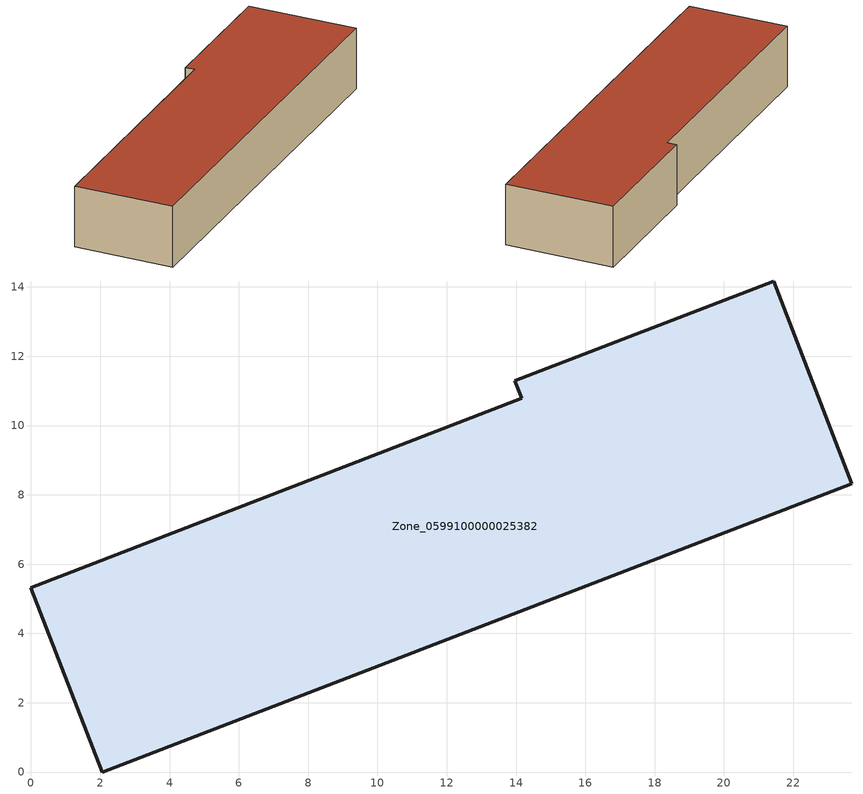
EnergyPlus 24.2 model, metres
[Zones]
Zone_0599100000025382
 floor ground (C_G): 21.43,14.17 23.68,8.32 2.05,0 0,5.32 14.16,10.78 13.96,11.29 z0
 wall outside (C_F): 2.05,0 23.68,8.32 21.43,14.17 13.96,11.29 14.16,10.78 0,5.32 2.05,0 z0:3.58
 roof outside (C_R): 23.68,8.32 21.43,14.17 13.96,11.29 14.16,10.78 0,5.32 2.05,0 z3.58
[BUILDING]
Pand.0599100000025382: North Axis=0; Terrain=City; Loads Convergence Tolerance Value=0.04; Temperature Convergence Tolerance Value=0.4; Solar Distribution=FullExterior; Maximum Number of Warmup Days=25; Minimum Number of Warmup Days=1
[Site:Location]
Rotterdam.The.Hague.AP_ZH_NLD Design_Conditions: Latitude=51.96; Longitude=4.45; Time Zone=1; Elevation=-4.5
[SITE:GROUNDTEMPERATURE:BUILDINGSURFACE]
18, 18, 18, 18, 18, 18, 18, 18, 18, 18, 18, 18
[MATERIAL] Thermal Absorptance=0.9; Solar Absorptance=0.7; Visible Absorptance=0.7
Name | Roughness | Thickness | Conductivity | Density | Specific Heat
G.D.1965 | MediumSmooth | 0.15 | 1 | 540 | 1210
F.D.1965 | Rough | 0.3 | 0.857143 | 1920 | 840
R.D.1965 | MediumRough | 0.2 | 0.08 | 1500 | 1000
[CONSTRUCTION]
C_G: G.D.1965
C_F: F.D.1965
C_R: R.D.1965
[ZONE]
Zone_0599100000025382: Type=1; Multiplier=1; Ceiling Height=Autocalculate; Volume=Autocalculate; Floor Area=autocalculate; Part of Total Floor Area=Yes
[ZONEINFILTRATION:DESIGNFLOWRATE]
Infil_Zone_0599100000025382: Zone or ZoneList or Space or SpaceList=Zone_0599100000025382; Schedule=AlwaysOn; Design Flow Rate Calculation Method=Flow/Area; Flow Rate per Floor Area=0.0042; Constant Term Coefficient=1; Temperature Term Coefficient=0; Velocity Term Coefficient=0; Velocity Squared Term Coefficient=0
[HVACTEMPLATE:ZONE:IDEALLOADSAIRSYSTEM]
Zone_0599100000025382: Maximum Heating Supply Air Temperature=50; Minimum Cooling Supply Air Temperature=13; Maximum Heating Supply Air Humidity Ratio=0.0156; Minimum Cooling Supply Air Humidity Ratio=0.0077; Heating Limit=NoLimit; Cooling Limit=NoLimit; Dehumidification Control Type=ConstantSensibleHeatRatio; Cooling Sensible Heat Ratio=0.7; Dehumidification Setpoint=60; Humidification Control Type=None; Humidification Setpoint=30; Outdoor Air Method=None; Outdoor Air Flow Rate per Person=0.00944; Outdoor Air Flow Rate per Zone Floor Area=0; Outdoor Air Flow Rate per Zone=0; Demand Controlled Ventilation Type=None; Outdoor Air Economizer Type=NoEconomizer; Heat Recovery Type=None; Sensible Heat Recovery Effectiveness=0.7; Latent Heat Recovery Effectiveness=0.65
[ZONECONTROL:THERMOSTAT]
ThermostatControl_Zone_0599100000025382: Zone or ZoneList=Zone_0599100000025382; Control Type Schedule=DualSetpointControlType; Control 1=Thermostat_Zone_0599100000025382; Temperature Difference Between Cutout And Setpoint=0
[THERMOSTATSETPOINT:DUALSETPOINT]
Thermostat_Zone_0599100000025382: Heating Setpoint Temperature Schedule=HeatingSetpoint_Zone_0599100000025382; Cooling Setpoint Temperature Schedule=CoolingSetpoint_Zone_0599100000025382
[SCHEDULE:COMPACT]
HeatingSetpoint_Zone_0599100000025382: Through: 12/31, For: AllDays, Until: 24:00, 21
CoolingSetpoint_Zone_0599100000025382: Through: 12/31, For: AllDays, Until: 24:00, 24
DualSetpointControlType: Through: 12/31, For: AllDays, Until: 24:00, 4
AlwaysOn: Through: 12/31, For: AllDays, Until: 24:00, 1
